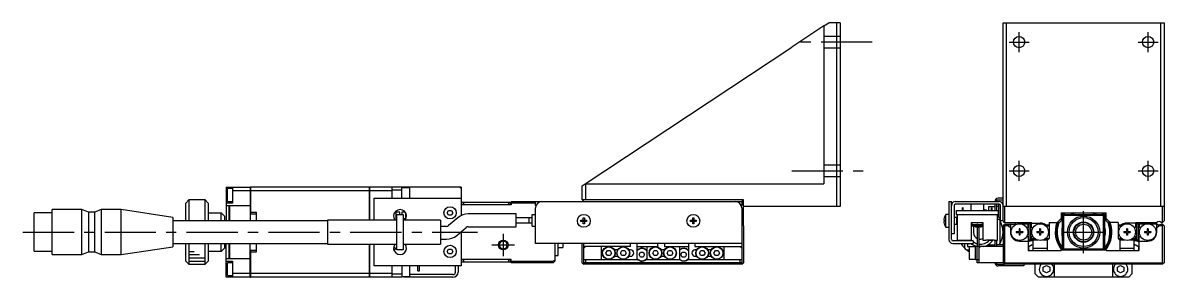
# Model space of a CAD drawing. Extents: x 0 to 744, y -8 to 659.
# Drawn here: x 390.1 to 744.2, y 295.3 to 374.3 of the extents above; entities that cross this region are included whole.
import ezdxf

# ---------------------------------------------------------------- set-up
doc = ezdxf.new("R2010")
doc.units = 0
doc.header["$LTSCALE"] = 0.5
doc.linetypes.add('CENTER', pattern=[50.8, 31.75, -6.35, 6.35, -6.35])
doc.linetypes.add('DASHED', pattern=[19.05, 12.7, -6.35])
for name, color, linetype in [('MSM_CENTER', 1, 'CENTER'), ('MSM_CONTINUOUS', 7, 'CONTINUOUS'), ('MSM_DASHED', 4, 'DASHED'), ('MSM_NARROW', 5, 'CONTINUOUS')]:
    doc.layers.add(name, color=color, linetype=linetype)

msp = doc.modelspace()

# ---------------------------------------------------------------- linework, layer by layer
at = {"layer": 'MSM_CENTER'}
for p, q in [((699.23, 365.18), (699.23, 371.38)), ((739.23, 365.18), (739.23, 371.38)), ((653.66, 368.28), (628.66, 368.28)), ((696.13, 368.28), (702.33, 368.28)), ((736.13, 368.28), (742.33, 368.28)), ((699.23, 325.18), (699.23, 331.38)), ((739.23, 325.18), (739.23, 331.38)), ((628.66, 328.28), (653.66, 328.28)), ((696.13, 328.28), (702.33, 328.28)), ((736.13, 328.28), (742.33, 328.28)), ((719.23, 302.78), (719.23, 315.78)), ((390.11, 309.28), (531.21, 309.28)), ((539.16, 308.78), (539.16, 301.78)), ((712.73, 309.28), (725.73, 309.28)), ((535.66, 305.28), (542.66, 305.28)), ((716.48, 305.72), (716.48, 305.72)), ((721.98, 305.72), (721.98, 305.72))]:
    msp.add_line(p, q, dxfattribs=at)
at = {"layer": 'MSM_CONTINUOUS'}
for p, q in [((638.66, 373.29), (628.66, 366.67)), ((638.66, 373.29), (640.16, 374.28)), ((638.66, 373.29), (638.66, 324.28)), ((643.66, 374.28), (640.16, 374.28)), ((642.66, 317.28), (642.66, 374.28)), ((643.66, 374.28), (643.66, 317.28)), ((694.23, 374.28), (744.23, 374.28)), ((694.23, 312.78), (694.23, 374.28)), ((695.23, 374.28), (695.23, 317.28)), ((743.23, 317.28), (743.23, 374.28)), ((744.23, 374.28), (744.23, 312.78)), ((564.62, 324.28), (628.66, 366.67)), ((453.16, 323.28), (453.16, 312.78)), ((453.16, 323.28), (460.66, 323.28)), ((453.66, 318.78), (453.66, 322.78)), ((455.16, 322.78), (453.66, 322.78)), ((455.16, 323.28), (455.16, 318.28)), ((460.66, 323.28), (460.66, 312.78)), ((460.66, 323.27), (460.71, 323.27)), ((460.71, 323.28), (460.71, 314.93)), ((497.66, 323.28), (460.71, 323.28)), ((497.66, 313.03), (497.66, 323.28)), ((497.66, 323.27), (497.71, 323.27)), ((526.16, 323.28), (497.71, 323.28)), ((497.71, 323.28), (497.71, 313.03)), ((504.66, 319.78), (504.66, 323.28)), ((507.66, 322.28), (504.66, 322.28)), ((507.66, 319.78), (507.66, 323.28)), ((510.16, 323.03), (507.66, 323.03)), ((510.16, 319.78), (510.16, 323.03)), ((525.66, 323.28), (526.16, 322.78)), ((526.16, 323.28), (526.16, 314.44)), ((563.66, 323.65), (564.62, 324.28)), ((563.66, 319.28), (563.66, 323.65)), ((564.62, 324.28), (638.66, 324.28)), ((564.66, 324.28), (564.66, 319.28)), ((441.66, 319.28), (440.66, 318.28)), ((441.66, 319.28), (441.66, 312.78)), ((446.66, 319.28), (441.66, 319.28)), ((446.66, 312.78), (446.66, 319.28)), ((447.66, 318.28), (446.66, 319.28)), ((453.16, 319.78), (453.66, 319.78)), ((453.66, 318.78), (455.16, 318.78)), ((460.66, 322.13), (455.16, 322.13)), ((460.66, 322.12), (460.71, 322.12)), ((497.66, 322.13), (460.71, 322.13)), ((497.66, 322.12), (497.71, 322.12)), ((504.66, 322.13), (497.71, 322.13)), ((499.16, 313.03), (499.16, 319.78)), ((499.16, 319.78), (526.16, 319.78)), ((541.66, 318.78), (541.66, 317.78)), ((541.66, 318.78), (613.16, 318.78)), ((549.16, 317.58), (549.16, 318.78)), ((613.66, 319.28), (563.66, 319.28)), ((564.16, 319.28), (563.66, 318.78)), ((563.91, 319.03), (564.16, 318.78)), ((613.66, 318.78), (613.16, 319.28)), ((613.16, 318.78), (613.41, 319.03)), ((613.16, 318.78), (613.16, 317.58)), ((613.66, 311.58), (613.66, 319.28)), ((677.43, 318.78), (677.43, 306.98)), ((677.43, 318.78), (678.23, 318.78)), ((678.23, 307.08), (678.23, 318.78)), ((679.43, 318.78), (693.03, 318.78)), ((692.23, 319.08), (692.23, 318.78)), ((692.43, 319.28), (694.23, 319.28)), ((694.23, 319.78), (692.73, 319.78)), ((393.66, 303.33), (393.66, 315.23)), ((399.16, 315.23), (393.66, 315.23)), ((399.16, 302.28), (399.16, 316.28)), ((408.46, 316.28), (399.16, 316.28)), ((408.46, 302.28), (408.46, 316.28)), ((410.46, 315.43), (408.46, 316.28)), ((410.46, 315.43), (410.46, 303.13)), ((412.46, 315.43), (410.46, 315.43)), ((414.46, 316.28), (412.46, 315.43)), ((412.46, 303.13), (412.46, 315.43)), ((414.46, 316.28), (414.46, 302.28)), ((420.66, 316.28), (414.46, 316.28)), ((420.66, 302.28), (420.66, 316.28)), ((436.66, 313.85), (420.66, 316.28)), ((440.66, 312.78), (440.66, 318.28)), ((447.66, 318.28), (447.66, 312.78)), ((447.66, 315.28), (451.66, 315.28)), ((451.66, 312.78), (451.66, 315.28)), ((452.66, 314.28), (451.66, 315.28)), ((455.16, 318.28), (453.16, 318.28)), ((453.36, 317.51), (453.16, 317.51)), ((453.36, 317.53), (453.36, 317.51)), ((453.36, 317.53), (454.16, 317.53)), ((454.16, 312.78), (454.16, 317.53)), ((454.16, 317.48), (454.21, 317.48)), ((454.21, 317.53), (454.21, 312.78)), ((454.21, 317.53), (460.66, 317.53)), ((460.71, 315.43), (462.66, 315.43)), ((462.66, 312.78), (462.66, 315.43)), ((507.08, 315.5), (505.83, 315.5)), ((505.83, 315.5), (505.83, 313.5)), ((507.08, 314.78), (507.08, 315.5)), ((507.74, 315.5), (507.74, 314.78)), ((508.74, 315.5), (507.74, 315.5)), ((521.79, 315.28), (522.22, 316.03)), ((522.22, 314.53), (521.79, 315.28)), ((522.22, 316.03), (523.09, 316.03)), ((523.09, 316.03), (523.52, 315.28)), ((523.52, 315.28), (523.09, 314.53)), ((541.66, 317.78), (526.16, 317.78)), ((526.36, 317.78), (526.36, 318.58)), ((526.36, 318.58), (541.36, 318.58)), ((526.86, 318.58), (526.86, 317.78)), ((540.86, 317.78), (540.86, 318.58)), ((541.36, 318.58), (541.36, 317.78)), ((549.16, 318.28), (541.66, 318.28)), ((549.16, 305.78), (549.16, 316.78)), ((613.16, 316.78), (613.16, 299.78)), ((643.66, 317.28), (613.66, 317.28)), ((679.03, 317.58), (679.03, 308.78)), ((693.03, 317.98), (679.43, 317.98)), ((679.73, 315.98), (679.73, 314.78)), ((679.73, 315.98), (692.73, 315.98)), ((681.61, 315.98), (681.61, 316.78)), ((681.86, 316.78), (681.61, 316.78)), ((681.86, 315.98), (681.86, 316.78)), ((684.23, 317.98), (684.23, 315.98)), ((688.23, 315.98), (688.23, 317.98)), ((689.73, 317.18), (689.73, 315.98)), ((691.73, 317.18), (689.73, 317.18)), ((690.61, 315.98), (690.61, 316.78)), ((690.86, 316.78), (690.61, 316.78)), ((690.86, 315.98), (690.86, 316.78)), ((691.73, 317.98), (691.73, 315.98)), ((692.23, 317.98), (692.23, 315.98)), ((692.93, 317.28), (692.23, 317.28)), ((692.73, 315.98), (692.73, 314.78)), ((692.93, 313.78), (692.93, 317.78)), ((693.38, 317.78), (692.93, 317.78)), ((693.43, 312.78), (693.43, 317.58)), ((744.23, 317.28), (694.23, 317.28)), ((694.73, 317.28), (694.73, 312.28)), ((712.23, 315.28), (726.23, 315.28)), ((712.23, 315.28), (712.23, 312.78)), ((726.23, 312.78), (726.23, 315.28)), ((743.73, 312.28), (743.73, 317.28)), ((436.66, 313.85), (436.66, 304.71)), ((484.66, 312.78), (436.66, 312.78)), ((452.66, 314.28), (452.66, 312.78)), ((460.66, 314.93), (462.66, 314.93)), ((484.66, 313.03), (484.66, 305.53)), ((506.16, 313.03), (484.66, 313.03)), ((505.83, 313.5), (506.16, 313.5)), ((506.16, 303.78), (506.16, 314.78)), ((506.16, 314.78), (508.16, 314.78)), ((508.16, 314.78), (508.16, 303.78)), ((508.16, 313.5), (508.99, 313.5)), ((519.66, 313.03), (508.16, 313.03)), ((508.99, 313.5), (508.99, 315.08)), ((519.66, 313.03), (519.66, 305.53)), ((525.11, 313.76), (522.19, 311.31)), ((523.09, 314.53), (522.22, 314.53)), ((543.16, 314.93), (528.32, 314.93)), ((543.16, 310.93), (543.16, 314.93)), ((548.16, 313.68), (543.16, 313.68)), ((543.16, 312.18), (548.16, 312.18)), ((547.16, 312.18), (547.16, 313.68)), ((548.16, 311.08), (548.16, 314.78)), ((548.16, 314.78), (549.16, 314.78)), ((563.27, 312.6), (563.27, 312.96)), ((563.27, 312.96), (563.98, 312.96)), ((563.98, 312.6), (563.27, 312.6)), ((563.98, 313.67), (564.34, 313.67)), ((563.98, 312.96), (563.98, 313.67)), ((563.99, 312.95), (563.98, 312.96)), ((563.99, 312.61), (563.98, 312.6)), ((563.98, 311.89), (563.98, 312.6)), ((564.34, 311.89), (563.98, 311.89)), ((563.99, 312.95), (564.33, 312.95)), ((563.99, 312.61), (563.99, 312.95)), ((564.33, 312.61), (563.99, 312.61)), ((564.33, 312.95), (564.34, 312.96)), ((564.33, 312.95), (564.33, 312.61)), ((564.33, 312.61), (564.34, 312.6)), ((564.34, 313.67), (564.34, 312.96)), ((564.34, 312.96), (565.04, 312.96)), ((564.34, 312.6), (564.34, 311.89)), ((565.04, 312.6), (564.34, 312.6)), ((565.04, 312.96), (565.04, 312.6)), ((597.27, 312.6), (597.27, 312.96)), ((597.27, 312.96), (597.98, 312.96)), ((597.98, 312.6), (597.27, 312.6)), ((597.98, 313.67), (598.34, 313.67)), ((597.98, 312.96), (597.98, 313.67)), ((597.99, 312.95), (597.98, 312.96)), ((597.99, 312.61), (597.98, 312.6)), ((597.98, 311.89), (597.98, 312.6)), ((598.34, 311.89), (597.98, 311.89)), ((597.99, 312.95), (598.33, 312.95)), ((597.99, 312.61), (597.99, 312.95)), ((598.33, 312.61), (597.99, 312.61)), ((598.33, 312.95), (598.34, 312.96)), ((598.33, 312.95), (598.33, 312.61)), ((598.33, 312.61), (598.34, 312.6)), ((598.34, 313.67), (598.34, 312.96)), ((598.34, 312.96), (599.04, 312.96)), ((598.34, 312.6), (598.34, 311.89)), ((599.04, 312.6), (598.34, 312.6)), ((599.04, 312.96), (599.04, 312.6)), ((613.66, 312.28), (613.16, 312.78)), ((613.66, 312.28), (613.16, 312.28)), ((613.66, 312.08), (613.16, 312.08)), ((613.26, 311.88), (613.16, 311.88)), ((613.66, 311.28), (613.16, 311.78)), ((675.84, 312.96), (675.96, 312.96)), ((675.96, 312.6), (675.84, 312.6)), ((675.96, 313.67), (675.96, 313.67)), ((675.96, 312.96), (675.96, 312.6)), ((675.96, 311.89), (675.96, 311.89)), ((676.53, 310.78), (676.53, 314.78)), ((677.43, 314.78), (676.53, 314.78)), ((679.93, 313.78), (679.03, 313.78)), ((679.03, 311.78), (679.93, 311.78)), ((679.73, 314.78), (692.73, 314.78)), ((679.93, 311.78), (679.93, 313.78)), ((679.98, 313.73), (679.93, 313.78)), ((679.93, 311.78), (679.98, 311.83)), ((679.98, 314.78), (679.98, 306.78)), ((684.48, 312.28), (687.98, 312.28)), ((684.48, 306.78), (684.48, 312.28)), ((687.98, 312.28), (687.98, 306.78)), ((692.48, 306.78), (692.48, 314.78)), ((692.48, 313.28), (693.43, 313.28)), ((692.93, 313.78), (693.43, 313.78)), ((693.23, 313.28), (693.23, 305.28)), ((694.23, 312.78), (693.43, 312.78)), ((694.73, 312.28), (694.23, 312.78)), ((694.73, 311.78), (694.23, 311.28)), ((694.73, 312.28), (703.03, 312.28)), ((694.73, 311.78), (698.62, 311.78)), ((696.53, 311.7), (695.93, 311.28)), ((696.53, 311.78), (696.53, 309.28)), ((698.15, 311.78), (698.15, 312.28)), ((699.23, 311.88), (699.23, 312.28)), ((702.03, 311.78), (700.04, 311.78)), ((702.03, 310.82), (702.03, 311.78)), ((702.23, 311.89), (702.23, 306.89)), ((702.83, 311.89), (702.23, 311.89)), ((702.83, 306.89), (702.83, 311.89)), ((703.03, 310.82), (703.03, 312.28)), ((703.03, 312.08), (705.73, 312.08)), ((708.53, 312.28), (711.73, 312.28)), ((708.53, 312.28), (708.53, 307.28)), ((711.02, 312.28), (712.23, 313.49)), ((712.23, 312.78), (711.73, 312.28)), ((712.73, 313.98), (713.03, 314.28)), ((712.73, 304.58), (712.73, 313.98)), ((713.23, 314.48), (713.03, 314.28)), ((713.03, 314.28), (713.03, 304.28)), ((713.23, 314.48), (713.53, 314.78)), ((725.23, 314.48), (713.23, 314.48)), ((713.53, 314.78), (724.93, 314.78)), ((724.93, 314.78), (725.23, 314.48)), ((725.43, 314.28), (725.23, 314.48)), ((725.43, 304.28), (725.43, 314.28)), ((725.43, 314.28), (725.73, 313.98)), ((725.73, 313.98), (725.73, 304.58)), ((726.23, 313.49), (727.44, 312.28)), ((726.73, 312.28), (726.23, 312.78)), ((729.93, 312.28), (726.73, 312.28)), ((729.93, 312.28), (729.93, 307.28)), ((735.43, 312.08), (732.73, 312.08)), ((735.43, 312.28), (741.97, 312.28)), ((735.43, 310.82), (735.43, 312.28)), ((735.63, 311.89), (735.63, 306.89)), ((736.23, 311.89), (735.63, 311.89)), ((736.23, 306.89), (736.23, 311.89)), ((736.43, 311.78), (736.43, 310.82)), ((738.42, 311.78), (736.43, 311.78)), ((739.23, 311.88), (739.23, 312.28)), ((741.97, 311.78), (739.84, 311.78)), ((741.93, 309.28), (741.93, 311.78)), ((742.53, 311.28), (741.93, 311.7)), ((743.29, 312.28), (743.73, 312.28)), ((743.29, 311.78), (743.73, 311.78)), ((744.23, 312.78), (743.73, 312.28)), ((743.73, 311.78), (744.23, 311.28)), ((521.54, 311.07), (519.66, 311.07)), ((524.76, 308.24), (527.68, 310.7)), ((526.16, 309.42), (526.16, 298.78)), ((528.32, 310.93), (543.16, 310.93)), ((548.16, 311.08), (549.16, 311.08)), ((613.41, 311.53), (613.16, 311.28)), ((613.66, 311.58), (613.56, 311.48)), ((613.56, 311.58), (613.56, 311.38)), ((613.66, 311.28), (613.66, 299.78)), ((676.53, 310.78), (677.43, 310.78)), ((679.03, 308.78), (678.23, 308.78)), ((687.98, 311.58), (684.48, 311.58)), ((687.98, 311.08), (684.48, 311.08)), ((685.1, 311.08), (685.1, 309.07)), ((687.1, 310.93), (686.23, 310.93)), ((686.23, 310.78), (686.73, 310.78)), ((686.23, 310.78), (686.23, 304.78)), ((686.73, 310.78), (686.73, 299.78)), ((694.23, 311.28), (694.23, 299.78)), ((694.73, 311.28), (694.48, 311.53)), ((694.73, 311.28), (694.73, 299.78)), ((695.93, 311.28), (694.73, 311.28)), ((695.93, 311.28), (696.53, 310.68)), ((698.33, 309.42), (699.13, 309.42)), ((698.33, 309.42), (698.33, 309.13)), ((698.33, 309.13), (699.13, 309.13)), ((698.86, 309.42), (698.86, 309.13)), ((699.48, 310.28), (699.19, 310.28)), ((699.19, 310.28), (699.19, 309.48)), ((699.19, 309.75), (699.48, 309.75)), ((699.19, 309.07), (699.19, 308.28)), ((699.19, 308.81), (699.48, 308.81)), ((699.48, 308.28), (699.19, 308.28)), ((699.48, 310.28), (699.48, 309.48)), ((699.48, 309.07), (699.48, 308.28)), ((699.54, 309.42), (700.33, 309.42)), ((699.54, 309.13), (700.33, 309.13)), ((699.8, 309.13), (699.8, 309.42)), ((700.33, 309.42), (700.33, 309.13)), ((701.74, 310.65), (702.03, 310.82)), ((703.32, 310.65), (703.03, 310.82)), ((704.73, 309.42), (704.73, 309.13)), ((704.73, 309.42), (705.53, 309.42)), ((704.73, 309.13), (705.53, 309.13)), ((705.26, 309.42), (705.26, 309.13)), ((705.88, 310.28), (705.59, 310.28)), ((705.59, 310.28), (705.59, 309.48)), ((705.59, 309.75), (705.88, 309.75)), ((705.59, 309.07), (705.59, 308.28)), ((705.59, 308.81), (705.88, 308.81)), ((705.88, 308.28), (705.59, 308.28)), ((705.88, 310.28), (705.88, 309.48)), ((705.88, 309.07), (705.88, 308.28)), ((705.94, 309.42), (706.73, 309.42)), ((705.94, 309.13), (706.73, 309.13)), ((706.2, 309.13), (706.2, 309.42)), ((706.73, 309.42), (706.73, 309.13)), ((707.33, 311.58), (708.53, 311.58)), ((708.53, 311.08), (707.88, 311.08)), ((729.93, 311.58), (731.13, 311.58)), ((730.59, 311.08), (729.93, 311.08)), ((731.73, 309.42), (732.53, 309.42)), ((731.73, 309.42), (731.73, 309.13)), ((731.73, 309.13), (732.53, 309.13)), ((732.26, 309.42), (732.26, 309.13)), ((732.88, 310.28), (732.59, 310.28)), ((732.59, 310.28), (732.59, 309.48)), ((732.59, 309.75), (732.88, 309.75)), ((732.59, 309.07), (732.59, 308.28)), ((732.59, 308.81), (732.88, 308.81)), ((732.88, 308.28), (732.59, 308.28)), ((732.88, 310.28), (732.88, 309.48)), ((732.88, 309.07), (732.88, 308.28)), ((732.94, 309.42), (733.73, 309.42)), ((732.94, 309.13), (733.73, 309.13)), ((733.2, 309.13), (733.2, 309.42)), ((733.73, 309.42), (733.73, 309.13)), ((735.43, 310.82), (735.14, 310.65)), ((736.43, 310.82), (736.72, 310.65)), ((738.13, 309.42), (738.93, 309.42)), ((738.13, 309.42), (738.13, 309.13)), ((738.13, 309.13), (738.93, 309.13)), ((738.66, 309.42), (738.66, 309.13)), ((739.28, 310.28), (738.99, 310.28)), ((738.99, 310.28), (738.99, 309.48)), ((738.99, 309.75), (739.28, 309.75)), ((738.99, 309.07), (738.99, 308.28)), ((738.99, 308.81), (739.28, 308.81)), ((739.28, 308.28), (738.99, 308.28)), ((739.28, 310.28), (739.28, 309.48)), ((739.28, 309.07), (739.28, 308.28)), ((739.34, 309.42), (740.13, 309.42)), ((739.34, 309.13), (740.13, 309.13)), ((739.6, 309.13), (739.6, 309.42)), ((740.13, 309.42), (740.13, 309.13)), ((741.93, 310.68), (742.53, 311.28)), ((743.73, 311.28), (742.53, 311.28)), ((743.98, 311.53), (743.73, 311.28)), ((743.73, 299.78), (743.73, 311.28)), ((744.23, 311.28), (744.23, 299.78)), ((420.66, 302.28), (436.66, 304.71)), ((436.66, 305.78), (484.66, 305.78)), ((440.66, 300.28), (440.66, 305.78)), ((441.66, 305.78), (441.66, 299.28)), ((446.66, 299.28), (446.66, 305.78)), ((447.66, 305.78), (447.66, 300.28)), ((451.66, 303.28), (451.66, 305.78)), ((452.66, 305.78), (452.66, 304.28)), ((453.16, 295.28), (453.16, 305.78)), ((454.16, 301.03), (454.16, 305.78)), ((454.21, 305.78), (454.21, 301.03)), ((460.66, 295.28), (460.66, 305.78)), ((462.66, 303.13), (462.66, 305.78)), ((484.66, 305.53), (506.16, 305.53)), ((497.66, 295.28), (497.66, 305.53)), ((497.71, 305.53), (497.71, 295.28)), ((499.16, 298.78), (499.16, 305.53)), ((505.47, 305.35), (505.66, 305.35)), ((505.66, 305.53), (505.66, 305.35)), ((508.16, 305.53), (519.66, 305.53)), ((519.66, 307.07), (521.54, 307.07)), ((613.16, 305.78), (549.16, 305.78)), ((555.16, 305.78), (555.16, 300.28)), ((556.16, 302.03), (556.16, 305.78)), ((557.66, 305.78), (557.66, 304.53)), ((563.66, 299.78), (563.66, 305.78)), ((564.16, 299.78), (564.16, 305.78)), ((564.16, 304.28), (564.66, 304.78)), ((578.66, 304.78), (564.16, 304.78)), ((569.66, 300.78), (569.66, 304.78)), ((578.66, 304.78), (578.66, 305.78)), ((580.66, 305.78), (580.66, 300.78)), ((580.66, 304.78), (587.16, 304.78)), ((583.86, 300.78), (583.86, 304.78)), ((587.16, 304.78), (587.16, 305.78)), ((589.16, 305.78), (589.16, 304.78)), ((589.16, 304.78), (596.66, 304.78)), ((593.86, 304.78), (593.86, 300.78)), ((596.66, 305.78), (596.66, 300.78)), ((598.66, 305.78), (598.66, 304.78)), ((598.66, 304.78), (613.16, 304.78)), ((607.66, 300.78), (607.66, 304.78)), ((612.66, 304.78), (613.16, 304.28)), ((678.63, 305.78), (684.93, 305.78)), ((684.93, 306.58), (678.73, 306.58)), ((679.98, 306.78), (684.48, 306.78)), ((682.23, 306.78), (682.23, 306.58)), ((682.23, 305.78), (682.23, 304.78)), ((683.23, 306.78), (683.23, 306.58)), ((683.23, 305.78), (683.23, 304.78)), ((683.23, 304.78), (685.73, 304.78)), ((683.73, 304.68), (683.73, 300.88)), ((685.73, 304.68), (683.73, 304.68)), ((684.93, 306.58), (684.93, 305.78)), ((685.73, 300.78), (685.73, 304.78)), ((694.23, 304.78), (685.73, 304.78)), ((686.23, 300.78), (686.23, 304.78)), ((686.73, 304.28), (687.23, 304.78)), ((687.98, 306.78), (688.98, 306.78)), ((688.98, 306.78), (688.98, 306.88)), ((688.98, 306.88), (691.48, 306.88)), ((689.73, 305.18), (689.73, 304.78)), ((691.73, 305.18), (689.73, 305.18)), ((689.78, 306.88), (689.78, 306.78)), ((689.78, 306.78), (690.68, 306.78)), ((690.16, 306.88), (690.16, 306.78)), ((690.31, 306.88), (690.31, 306.78)), ((690.68, 306.88), (690.68, 306.78)), ((691.48, 306.78), (691.48, 306.88)), ((691.48, 306.78), (692.48, 306.78)), ((691.73, 306.78), (691.73, 304.78)), ((692.23, 306.78), (692.23, 304.78)), ((694.23, 305.28), (692.23, 305.28)), ((699.33, 306.48), (702.03, 306.48)), ((702.03, 307.74), (701.74, 307.91)), ((702.03, 307.74), (702.03, 303.58)), ((702.23, 306.89), (702.83, 306.89)), ((702.23, 304.86), (703.23, 305.43)), ((702.23, 303.7), (702.23, 304.86)), ((703.03, 307.74), (703.32, 307.91)), ((703.03, 307.28), (703.03, 307.74)), ((703.03, 307.28), (704.07, 307.28)), ((703.53, 306.78), (703.03, 307.28)), ((703.23, 305.43), (703.53, 305.26)), ((705.02, 306.78), (703.53, 306.78)), ((703.53, 306.78), (703.53, 303.58)), ((708.03, 306.78), (706.44, 306.78)), ((707.39, 307.28), (708.53, 307.28)), ((708.53, 307.28), (708.03, 306.78)), ((708.03, 303.58), (708.03, 306.78)), ((713.03, 304.28), (712.73, 304.58)), ((716.07, 306.08), (716.26, 306.08)), ((716.48, 305.85), (716.26, 306.08)), ((716.48, 305.85), (716.31, 305.85)), ((716.48, 305.72), (716.48, 305.85)), ((716.48, 305.72), (716.48, 305.72)), ((722.21, 306.08), (721.98, 305.85)), ((722.15, 305.85), (721.98, 305.85)), ((721.98, 305.85), (721.98, 305.72)), ((721.98, 305.72), (721.98, 305.72)), ((722.21, 306.08), (722.39, 306.08)), ((725.73, 304.58), (725.43, 304.28)), ((729.93, 307.28), (731.07, 307.28)), ((730.43, 306.78), (729.93, 307.28)), ((732.02, 306.78), (730.43, 306.78)), ((730.43, 306.78), (730.43, 303.58)), ((734.93, 306.78), (733.44, 306.78)), ((734.39, 307.28), (735.43, 307.28)), ((735.43, 307.28), (734.93, 306.78)), ((734.93, 303.58), (734.93, 306.78)), ((734.93, 305.26), (735.23, 305.43)), ((735.14, 307.91), (735.43, 307.74)), ((735.23, 305.43), (736.23, 304.86)), ((735.43, 307.28), (735.43, 307.74)), ((735.63, 306.89), (736.23, 306.89)), ((736.23, 304.86), (736.23, 303.7)), ((736.72, 307.91), (736.43, 307.74)), ((736.43, 303.58), (736.43, 307.74)), ((736.43, 306.48), (739.13, 306.48)), ((393.66, 303.33), (399.16, 303.33)), ((399.16, 302.28), (408.46, 302.28)), ((408.46, 302.28), (410.46, 303.13)), ((410.46, 303.13), (412.46, 303.13)), ((412.46, 303.13), (414.46, 302.28)), ((414.46, 302.28), (420.66, 302.28)), ((451.66, 303.28), (447.66, 303.28)), ((451.66, 303.28), (452.66, 304.28)), ((453.16, 301.05), (453.36, 301.05)), ((453.36, 301.05), (453.36, 301.03)), ((454.16, 301.03), (453.36, 301.03)), ((454.16, 301.08), (454.21, 301.08)), ((460.66, 301.03), (454.21, 301.03)), ((460.66, 303.63), (462.66, 303.63)), ((460.71, 303.63), (460.71, 295.28)), ((460.71, 303.13), (462.66, 303.13)), ((505.66, 304.35), (505.16, 304.35)), ((505.2, 303.85), (505.66, 303.85)), ((505.66, 304.35), (505.66, 303.85)), ((508.16, 303.78), (506.16, 303.78)), ((521.79, 303.28), (522.22, 304.03)), ((522.22, 302.53), (521.79, 303.28)), ((522.22, 304.03), (523.09, 304.03)), ((523.09, 302.53), (522.22, 302.53)), ((523.09, 304.03), (523.52, 303.28)), ((523.52, 303.28), (523.09, 302.53)), ((555.16, 302.03), (556.16, 302.03)), ((556.16, 304.53), (557.66, 304.53)), ((571.04, 302.78), (571.47, 303.53)), ((571.47, 302.03), (571.04, 302.78)), ((571.47, 303.53), (572.34, 303.53)), ((572.34, 302.03), (571.47, 302.03)), ((572.34, 303.53), (572.77, 302.78)), ((572.77, 302.78), (572.34, 302.03)), ((574.67, 303.78), (573.64, 303.78)), ((573.64, 301.78), (574.67, 301.78)), ((575.54, 302.78), (575.97, 303.53)), ((575.97, 302.03), (575.54, 302.78)), ((575.97, 303.53), (576.84, 303.53)), ((576.84, 302.03), (575.97, 302.03)), ((576.84, 303.53), (577.27, 302.78)), ((577.27, 302.78), (576.84, 302.03)), ((578.66, 303.78), (578.14, 303.78)), ((578.14, 301.78), (578.66, 301.78)), ((581.29, 302.28), (581.72, 303.03)), ((581.72, 301.53), (581.29, 302.28)), ((581.72, 303.03), (582.59, 303.03)), ((582.59, 301.53), (581.72, 301.53)), ((582.59, 303.03), (583.02, 302.28)), ((583.02, 302.28), (582.59, 301.53)), ((585.54, 302.78), (585.97, 303.53)), ((585.97, 302.03), (585.54, 302.78)), ((585.97, 303.53), (586.84, 303.53)), ((586.84, 302.03), (585.97, 302.03)), ((586.84, 303.53), (587.27, 302.78)), ((587.27, 302.78), (586.84, 302.03)), ((589.17, 303.78), (588.14, 303.78)), ((588.14, 301.78), (589.17, 301.78)), ((590.04, 302.78), (590.47, 303.53)), ((590.47, 302.03), (590.04, 302.78)), ((590.47, 303.53), (591.34, 303.53)), ((591.34, 302.03), (590.47, 302.03)), ((591.34, 303.53), (591.77, 302.78)), ((591.77, 302.78), (591.34, 302.03)), ((594.29, 302.28), (594.72, 303.03)), ((594.72, 301.53), (594.29, 302.28)), ((594.72, 303.03), (595.59, 303.03)), ((595.59, 301.53), (594.72, 301.53)), ((595.59, 303.03), (596.02, 302.28)), ((596.02, 302.28), (595.59, 301.53)), ((599.17, 303.78), (598.66, 303.78)), ((598.66, 301.78), (599.17, 301.78)), ((600.04, 302.78), (600.47, 303.53)), ((600.47, 302.03), (600.04, 302.78)), ((600.47, 303.53), (601.34, 303.53)), ((601.34, 302.03), (600.47, 302.03)), ((601.34, 303.53), (601.77, 302.78)), ((601.77, 302.78), (601.34, 302.03)), ((603.67, 303.78), (602.64, 303.78)), ((602.64, 301.78), (603.67, 301.78)), ((604.54, 302.78), (604.97, 303.53)), ((604.97, 302.03), (604.54, 302.78)), ((604.97, 303.53), (605.84, 303.53)), ((605.84, 302.03), (604.97, 302.03)), ((605.84, 303.53), (606.27, 302.78)), ((606.27, 302.78), (605.84, 302.03)), ((683.23, 303.78), (683.73, 303.78)), ((702.03, 303.58), (712.23, 303.58)), ((702.44, 303.58), (702.23, 303.7)), ((703.53, 304.28), (708.03, 304.28)), ((712.23, 303.58), (712.23, 303.78)), ((712.23, 303.78), (726.23, 303.78)), ((713.03, 304.28), (713.23, 304.08)), ((713.23, 304.08), (725.23, 304.08)), ((713.53, 303.78), (713.23, 304.08)), ((725.23, 304.08), (724.93, 303.78)), ((725.23, 304.08), (725.43, 304.28)), ((726.23, 303.78), (726.23, 303.58)), ((726.23, 303.58), (736.43, 303.58)), ((730.43, 304.28), (734.93, 304.28)), ((736.23, 303.7), (736.02, 303.58)), ((440.66, 300.28), (441.66, 299.28)), ((441.66, 299.28), (446.66, 299.28)), ((446.66, 299.28), (447.66, 300.28)), ((453.16, 300.28), (455.16, 300.28)), ((453.16, 298.78), (453.66, 298.78)), ((453.66, 295.78), (453.66, 299.78)), ((455.16, 299.78), (453.66, 299.78)), ((455.16, 300.28), (455.16, 295.28)), ((526.16, 298.78), (499.16, 298.78)), ((504.66, 295.28), (504.66, 298.78)), ((507.66, 298.78), (507.66, 295.28)), ((510.16, 295.53), (510.16, 298.78)), ((512.66, 297.28), (512.66, 298.78)), ((513.16, 297.28), (513.16, 298.78)), ((524.36, 296.88), (524.36, 298.78)), ((525.16, 298.78), (525.16, 296.88)), ((541.66, 300.78), (526.16, 300.78)), ((541.36, 299.98), (526.16, 299.98)), ((526.36, 299.98), (526.36, 300.78)), ((526.86, 300.78), (526.86, 299.98)), ((540.86, 299.98), (540.86, 300.78)), ((541.36, 300.78), (541.36, 299.98)), ((541.66, 299.78), (541.66, 300.78)), ((541.66, 300.28), (554.54, 300.28)), ((554.66, 299.78), (541.66, 299.78)), ((554.04, 299.78), (554.54, 300.28)), ((554.54, 300.28), (555.16, 300.59)), ((555.16, 300.28), (554.66, 299.78)), ((563.66, 299.78), (564.16, 299.28)), ((563.91, 299.53), (564.16, 299.78)), ((564.16, 300.78), (580.83, 300.78)), ((613.16, 299.78), (564.16, 299.78)), ((613.16, 299.28), (564.16, 299.28)), ((564.66, 300.78), (564.66, 299.78)), ((583.48, 300.78), (593.86, 300.78)), ((596.48, 300.78), (613.16, 300.78)), ((612.66, 299.78), (612.66, 300.78)), ((613.16, 299.78), (613.41, 299.53)), ((613.16, 299.28), (613.66, 299.78)), ((683.73, 300.88), (685.73, 300.88)), ((685.73, 300.78), (686.73, 300.78)), ((686.23, 299.78), (686.23, 300.78)), ((694.23, 299.78), (686.23, 299.78)), ((692.23, 299.78), (692.23, 299.48)), ((692.43, 299.28), (694.73, 299.28)), ((700.73, 298.78), (692.73, 298.78)), ((694.23, 299.78), (694.73, 299.28)), ((694.48, 299.53), (694.73, 299.78)), ((694.73, 299.78), (743.73, 299.78)), ((743.73, 299.28), (694.73, 299.28)), ((700.73, 299.28), (700.73, 298.78)), ((704.23, 296.28), (704.23, 299.28)), ((706.73, 298.36), (707.73, 298.93)), ((706.73, 297.2), (706.73, 298.36)), ((707.73, 298.93), (708.73, 298.36)), ((708.73, 298.36), (708.73, 297.2)), ((710.23, 295.28), (710.23, 299.28)), ((728.23, 299.28), (728.23, 295.28)), ((729.73, 298.36), (730.73, 298.93)), ((729.73, 297.2), (729.73, 298.36)), ((730.73, 298.93), (731.73, 298.36)), ((731.73, 298.36), (731.73, 297.2)), ((734.23, 299.28), (734.23, 296.28)), ((743.73, 299.78), (743.98, 299.53)), ((744.23, 299.78), (743.73, 299.28)), ((460.66, 295.28), (453.16, 295.28)), ((453.66, 295.78), (455.16, 295.78)), ((460.66, 296.43), (455.16, 296.43)), ((460.66, 296.44), (460.71, 296.44)), ((460.66, 295.29), (460.71, 295.29)), ((497.66, 296.43), (460.71, 296.43)), ((497.66, 295.28), (460.71, 295.28)), ((497.66, 296.44), (497.71, 296.44)), ((497.66, 295.29), (497.71, 295.29)), ((504.66, 296.43), (497.71, 296.43)), ((507.66, 295.28), (497.71, 295.28)), ((504.66, 296.28), (507.66, 296.28)), ((507.66, 295.53), (510.16, 295.53)), ((508.36, 295.28), (508.36, 295.53)), ((523.56, 295.28), (508.36, 295.28)), ((508.86, 295.53), (508.86, 295.28)), ((523.56, 296.08), (510.16, 296.08)), ((512.66, 297.28), (513.16, 297.28)), ((704.23, 296.28), (705.23, 295.28)), ((710.23, 295.28), (705.23, 295.28)), ((707.73, 296.63), (706.73, 297.2)), ((708.73, 297.2), (707.73, 296.63)), ((728.23, 295.28), (710.23, 295.28)), ((733.23, 295.28), (728.23, 295.28)), ((730.73, 296.63), (729.73, 297.2)), ((731.73, 297.2), (730.73, 296.63)), ((733.23, 295.28), (734.23, 296.28))]:
    msp.add_line(p, q, dxfattribs=at)
for centre, radius in [((699.23, 368.28), 1.75), ((739.23, 368.28), 1.75), ((699.23, 328.28), 1.75), ((739.23, 328.28), 1.75), ((522.66, 315.28), 1.9), ((564.16, 312.78), 2), ((598.16, 312.78), 2), ((699.33, 309.28), 2.6), ((705.73, 309.28), 2.6), ((719.23, 309.28), 5), ((719.23, 309.28), 4.5), ((719.23, 309.28), 3.15), ((719.23, 309.28), 3), ((732.73, 309.28), 2.6), ((739.13, 309.28), 2.6), ((522.66, 303.28), 1.9), ((571.91, 302.78), 2), ((571.91, 302.78), 1.9), ((576.41, 302.78), 2), ((576.41, 302.78), 1.9), ((586.41, 302.78), 2), ((586.41, 302.78), 1.9), ((590.91, 302.78), 2), ((590.91, 302.78), 1.9), ((600.91, 302.78), 2), ((600.91, 302.78), 1.9), ((605.41, 302.78), 2), ((605.41, 302.78), 1.9)]:
    msp.add_circle(centre, radius, dxfattribs=at)
at = {"layer": 'MSM_CONTINUOUS', "extrusion": (0, 0, -1)}
msp.add_circle((-539.16, 305.28), 1.23, dxfattribs=at)
at = {"layer": 'MSM_CONTINUOUS'}
for centre, radius, start, end in [((551.16, 316.78), 2, 90, 180), ((611.16, 316.78), 2, 0, 90), ((679.43, 317.58), 1.2, 90, 180), ((692.73, 318.78), 1, 90, 180), ((692.43, 319.08), 0.2, 90, 180), ((693.03, 317.58), 1.2, 0, 90), ((507.16, 314.28), 2, 321.3178, 218.6822), ((679.43, 317.58), 0.4, 90, 180), ((687.23, 309.28), 7, 73.165, 81.7868), ((693.03, 317.58), 0.4, 0, 90), ((719.23, 309.28), 8.2, 132.9703, 148.6118), ((719.23, 309.28), 9, 138.1897, 141.0576), ((719.23, 309.28), 8.8, 137.0141, 142.6982), ((719.23, 309.28), 8.5, 135.0991, 145.4397), ((719.23, 309.28), 6.8, 118.0725, 126.0189), ((719.23, 309.28), 6.5, 112.6199, 122.2042), ((719.23, 309.28), 6.5, 57.7958, 67.3801), ((719.23, 309.28), 6.8, 53.9811, 61.9275), ((719.23, 309.28), 8.2, 31.3882, 47.0297), ((719.23, 309.28), 8.5, 34.5603, 44.9009), ((719.23, 309.28), 8.8, 37.3018, 42.9859), ((719.23, 309.28), 9, 38.9424, 41.8103), ((528.32, 309.93), 5, 90, 130), ((613.26, 311.58), 0.3, 0, 90), ((679.03, 312.78), 3.19, 163.8933, 176.7703), ((679.03, 312.78), 3.19, 183.2297, 196.1067), ((679.03, 312.78), 3.2, 141.3178, 163.8775), ((679.03, 312.78), 3.2, 196.1225, 218.6822), ((684.73, 312.38), 0.25, 203.5782, 336.4218), ((686.23, 312.38), 0.25, 203.5782, 336.4218), ((687.73, 312.38), 0.25, 203.5782, 336.4218), ((687.23, 309.28), 7, 328.9973, 31.0027), ((705.73, 309.28), 2.8, 40.0052, 90), ((719.23, 309.28), 8.8, 160.0677, 218.6822), ((719.23, 309.28), 8.5, 159.3327, 220.3202), ((719.23, 309.28), 8.2, 158.5399, 222.1236), ((719.23, 309.28), 8.2, 317.8764, 21.4601), ((719.23, 309.28), 8.5, 319.6798, 20.6673), ((719.23, 309.28), 8.8, 321.3178, 19.9323), ((732.73, 309.28), 2.8, 90, 139.9948), ((742.63, 311.53), 1, 48.5904, 131.4096), ((742.63, 312.53), 1, 228.5904, 311.4096), ((521.54, 312.07), 1, 270, 310), ((521.54, 312.07), 5, 270, 310), ((528.32, 309.93), 1, 90, 130), ((687.1, 309.07), 2, 180, 244.2706), ((686.23, 312.93), 2, 247.6684, 292.3316), ((687.1, 312.93), 2, 270, 292.3316), ((699.33, 309.28), 2.8, 180, 270), ((699.13, 309.48), 0.06, 270, 0), ((699.13, 309.07), 0.06, 0, 90), ((699.54, 309.48), 0.06, 180, 270), ((699.54, 309.07), 0.06, 90, 180), ((702.53, 309.28), 1.59, 120, 126.1972), ((702.53, 309.39), 1.59, 100.8931, 108.3584), ((702.53, 309.39), 1.59, 71.6416, 79.1069), ((702.53, 309.28), 1.59, 53.8028, 60), ((705.53, 309.48), 0.06, 270, 0), ((705.53, 309.07), 0.06, 0, 90), ((705.94, 309.48), 0.06, 180, 270), ((705.94, 309.07), 0.06, 90, 180), ((719.23, 309.28), 6.8, 162.9174, 197.0826), ((719.23, 309.28), 6.8, 342.9174, 17.0826), ((732.53, 309.48), 0.06, 270, 0), ((732.53, 309.07), 0.06, 0, 90), ((732.94, 309.48), 0.06, 180, 270), ((732.94, 309.07), 0.06, 90, 180), ((735.93, 309.28), 1.59, 120, 126.1972), ((735.93, 309.39), 1.59, 100.8931, 108.3584), ((735.93, 309.39), 1.59, 71.6416, 79.1069), ((735.93, 309.28), 1.59, 53.8028, 60), ((738.93, 309.48), 0.06, 270, 0), ((738.93, 309.07), 0.06, 0, 90), ((739.13, 309.28), 2.8, 270, 0), ((739.34, 309.48), 0.06, 180, 270), ((739.34, 309.07), 0.06, 90, 180), ((507.16, 304.28), 2, 141.3178, 38.6822), ((678.63, 306.98), 1.2, 180, 270), ((678.73, 307.08), 0.5, 180, 270), ((687.23, 309.28), 7, 200.9248, 202.6881), ((687.23, 309.28), 7, 210, 226.5758), ((683.23, 304.78), 1, 180, 270), ((687.23, 309.28), 4.57, 213.1646, 216.2145), ((687.23, 309.28), 4.57, 229.984, 257.3603), ((687.23, 309.28), 3.75, 221.8103, 226.0545), ((687.23, 309.28), 3.75, 232.1691, 254.534), ((687.1, 309.07), 2, 259.3901, 296.16), ((687.23, 309.28), 3.75, 262.3377, 318.1896), ((687.23, 309.28), 4.57, 280.0411, 328.3207), ((702.53, 309.28), 1.59, 233.8028, 240), ((702.53, 309.39), 1.59, 235.7956, 259.1069), ((703.23, 304.28), 2.6, 85.4034, 117.4864), ((703.23, 304.28), 2.25, 82.3377, 122.231), ((702.53, 309.39), 1.59, 280.8931, 304.2044), ((702.53, 309.28), 1.59, 300, 306.1972), ((735.23, 304.28), 2.25, 57.769, 97.6623), ((735.93, 309.28), 1.59, 233.8028, 240), ((735.23, 304.28), 2.6, 62.5136, 94.5966), ((735.93, 309.39), 1.59, 235.7956, 259.1069), ((735.93, 309.39), 1.59, 280.8931, 304.2044), ((735.93, 309.28), 1.59, 300, 306.1972), ((508.46, 302.61), 0.2, 75.0744, 180.8063), ((578.66, 302.78), 1, 270, 90), ((582.16, 302.28), 2, 31.7883, 138.5904), ((582.16, 302.28), 1.9, 26.5254, 142.1363), ((582.16, 302.28), 1.9, 217.8636, 333.4746), ((582.16, 302.28), 2, 221.4096, 328.2117), ((595.16, 302.28), 2, 41.4096, 130.5416), ((595.16, 302.28), 1.9, 37.8636, 133.1736), ((595.16, 302.28), 1.9, 226.8264, 322.1364), ((598.66, 302.78), 1, 90, 270), ((687.23, 309.28), 7, 230.1571, 240), ((595.16, 302.28), 2, 228.5904, 318.5904), ((692.73, 299.78), 1, 180, 270), ((692.43, 299.48), 0.2, 180, 270), ((707.73, 297.78), 2.25, 138.1897, 41.8103), ((730.73, 297.78), 2.25, 138.1897, 41.8103), ((523.56, 296.88), 0.8, 270, 0), ((523.56, 296.88), 1.6, 270, 0)]:
    msp.add_arc(centre, radius, start, end, dxfattribs=at)
at = {"layer": 'MSM_DASHED'}
for p, q in [((643.66, 370.03), (638.66, 370.03)), ((638.66, 366.53), (643.66, 366.53)), ((643.66, 330.03), (638.66, 330.03)), ((638.66, 326.53), (643.66, 326.53))]:
    msp.add_line(p, q, dxfattribs=at)
at = {"layer": 'MSM_NARROW'}
for p, q in [((441.66, 303.28), (443.26, 303.28)), ((441.66, 302.28), (444.96, 302.28)), ((441.66, 301.28), (446.66, 301.28)), ((441.66, 300.28), (446.66, 300.28))]:
    msp.add_line(p, q, dxfattribs=at)
for centre, radius in [((719.23, 309.28), 2.46), ((539.16, 305.28), 1.5)]:
    msp.add_circle(centre, radius, dxfattribs=at)

doc.saveas('drawing.dxf')
